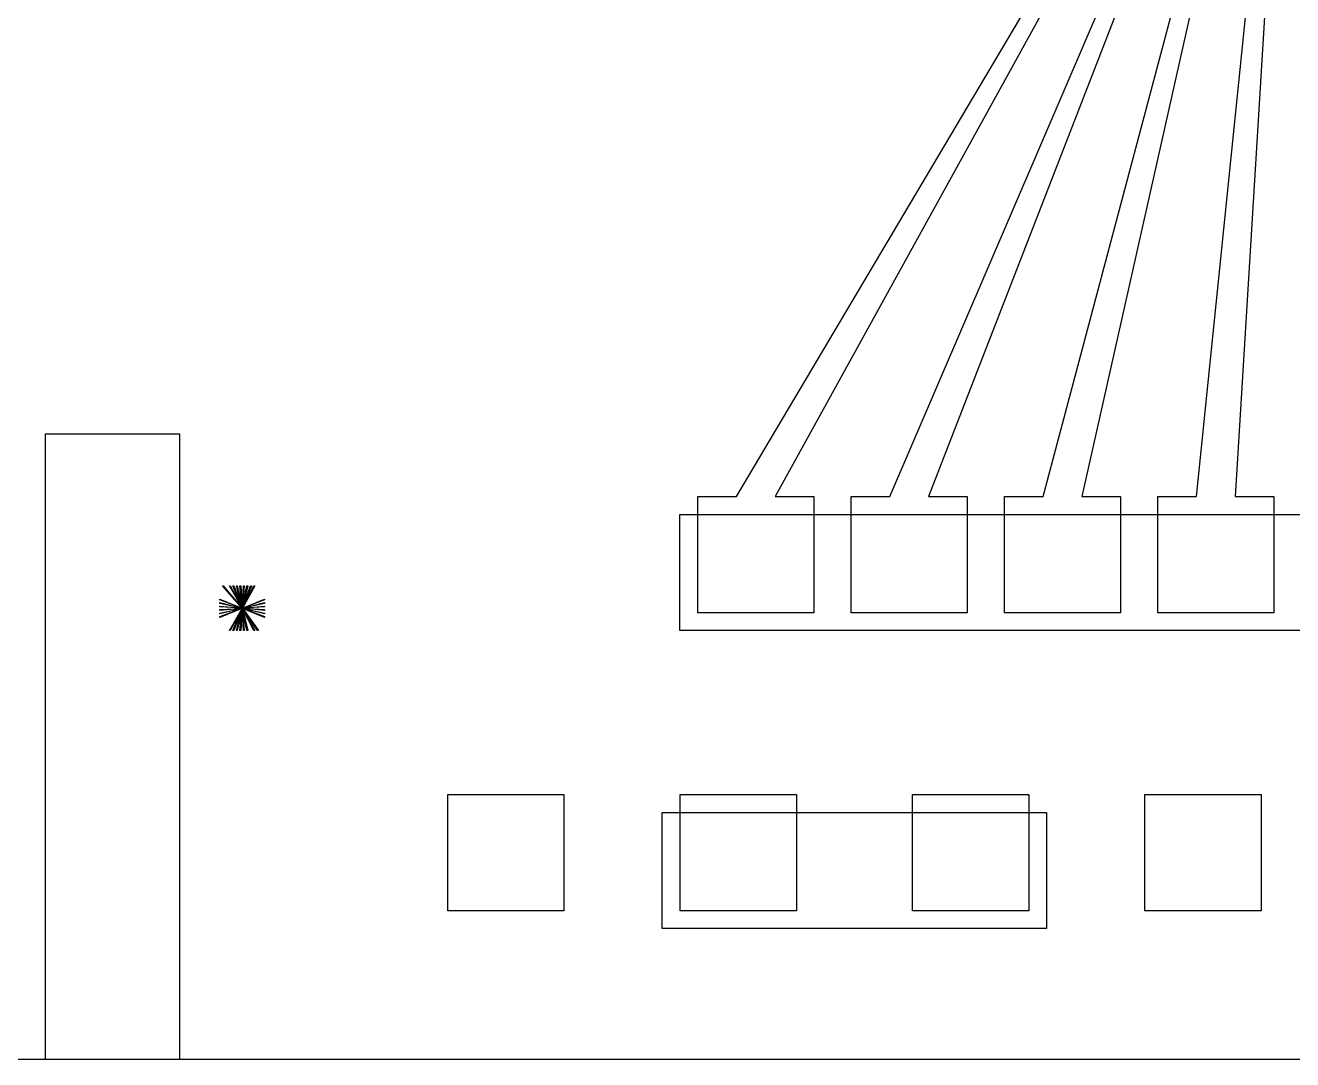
# Model space of a CAD drawing. Extents: x 0 to 6000, y 0 to 6000.
# Drawn here: x 2902 to 4320, y 0 to 1157 of the extents above; entities that cross this region are included whole.
import ezdxf

# ---------------------------------------------------------------- set-up
doc = ezdxf.new("R2010")
doc.units = 0
doc.header["$MEASUREMENT"] = 0
for name, color, linetype in [('L0D0', 1, 'CONTINUOUS'), ('L11D0', 2, 'CONTINUOUS'), ('L17D0', 4, 'CONTINUOUS'), ('L1D0', 6, 'CONTINUOUS'), ('L2D0', 9, 'CONTINUOUS'), ('L3D0', 5, 'CONTINUOUS'), ('L6D0', 8, 'CONTINUOUS'), ('L7D0', 3, 'CONTINUOUS'), ('L8D0', 7, 'CONTINUOUS')]:
    doc.layers.add(name, color=color, linetype=linetype)

msp = doc.modelspace()

# ---------------------------------------------------------------- linework, layer by layer
at = {"layer": 'L0D0'}
msp.add_lwpolyline([(0, 0), (0, 6000), (6000, 6000), (6000, 0)], close=True, dxfattribs=at)
at = {"layer": 'L11D0'}
for points in [[(3144.995, 504.99), (3144.992, 504.991), (3144.99, 504.991), (3144.987, 504.991), (3144.984, 504.992), (3144.982, 504.993), (3144.979, 504.994), (3144.977, 504.995), (3144.975, 504.996), (3144.972, 504.997), (3144.97, 504.998), (3144.968, 504.999), (3144.966, 505.001), (3144.963, 505.002), (3144.961, 505.004), (3144.959, 505.006), (3144.958, 505.008), (3144.956, 505.009), (3144.954, 505.011), (3144.952, 505.013), (3144.951, 505.016), (3144.949, 505.018), (3144.948, 505.02), (3144.947, 505.022), (3144.946, 505.025), (3144.945, 505.027), (3144.944, 505.029), (3144.943, 505.032), (3144.942, 505.034), (3144.941, 505.037), (3144.941, 505.04), (3144.941, 505.042), (3144.94, 505.045), (3144.94, 505.047), (3144.94, 505.05), (3144.94, 505.053), (3144.94, 505.055), (3144.941, 505.058), (3144.941, 505.06), (3144.941, 505.063), (3144.942, 505.066), (3144.943, 505.068), (3144.944, 505.071), (3144.945, 505.073), (3144.946, 505.075), (3144.947, 505.078), (3144.948, 505.08), (3144.949, 505.082), (3144.951, 505.084), (3144.952, 505.087), (3144.954, 505.089), (3144.956, 505.091), (3144.958, 505.092), (3144.959, 505.094), (3144.961, 505.096), (3144.963, 505.098), (3144.966, 505.099), (3144.968, 505.101), (3144.97, 505.102), (3144.972, 505.103), (3144.975, 505.104), (3144.977, 505.105), (3144.979, 505.106), (3144.98, 505.107), (3144.98, 505.305), (3130.769, 530), (3131.769, 530), (3145.02, 505.33), (3145.02, 505.107), (3145.021, 505.106), (3145.023, 505.105), (3145.025, 505.104), (3145.028, 505.103), (3145.03, 505.102), (3145.032, 505.101), (3145.034, 505.099), (3145.037, 505.098), (3145.039, 505.096), (3145.041, 505.094), (3145.042, 505.092), (3145.044, 505.091), (3145.046, 505.089), (3145.048, 505.087), (3145.049, 505.084), (3145.051, 505.082), (3145.052, 505.08), (3145.053, 505.078), (3145.054, 505.075), (3145.055, 505.073), (3145.056, 505.071), (3145.057, 505.068), (3145.058, 505.066), (3145.059, 505.063), (3145.059, 505.06), (3145.059, 505.058), (3145.06, 505.055), (3145.06, 505.053), (3145.06, 505.05), (3145.06, 505.047), (3145.06, 505.045), (3145.059, 505.042), (3145.059, 505.04), (3145.059, 505.037), (3145.058, 505.034), (3145.057, 505.032), (3145.056, 505.029), (3145.055, 505.027), (3145.054, 505.025), (3145.053, 505.022), (3145.052, 505.02), (3145.051, 505.018), (3145.049, 505.016), (3145.048, 505.013), (3145.046, 505.011), (3145.044, 505.009), (3145.042, 505.008), (3145.041, 505.006), (3145.039, 505.004), (3145.037, 505.002), (3145.034, 505.001), (3145.032, 504.999), (3145.03, 504.998), (3145.028, 504.997), (3145.025, 504.996), (3145.023, 504.995), (3145.021, 504.994), (3145.018, 504.993), (3145.016, 504.992), (3145.013, 504.991), (3145.01, 504.991), (3145.008, 504.991), (3145.005, 504.99), (3145.003, 504.99), (3145, 504.99), (3144.997, 504.99)], [(3145.165, 504.99), (3145.162, 504.991), (3145.16, 504.991), (3145.157, 504.991), (3145.154, 504.992), (3145.152, 504.993), (3145.149, 504.994), (3145.147, 504.995), (3145.145, 504.996), (3145.142, 504.997), (3145.14, 504.998), (3145.138, 504.999), (3145.136, 505.001), (3145.133, 505.002), (3145.131, 505.004), (3145.129, 505.006), (3145.128, 505.008), (3145.126, 505.009), (3145.124, 505.011), (3145.122, 505.013), (3145.121, 505.016), (3145.119, 505.018), (3145.118, 505.02), (3145.117, 505.022), (3145.116, 505.025), (3145.115, 505.027), (3145.114, 505.029), (3145.113, 505.032), (3145.112, 505.034), (3145.111, 505.037), (3145.111, 505.04), (3145.111, 505.042), (3145.11, 505.045), (3145.11, 505.047), (3145.11, 505.05), (3145.11, 505.053), (3145.11, 505.055), (3145.111, 505.058), (3145.111, 505.06), (3145.111, 505.063), (3145.112, 505.066), (3145.113, 505.068), (3145.114, 505.071), (3145.115, 505.073), (3145.116, 505.075), (3145.117, 505.078), (3145.118, 505.08), (3145.119, 505.082), (3145.121, 505.084), (3145.122, 505.087), (3145.124, 505.089), (3145.126, 505.091), (3145.128, 505.092), (3145.129, 505.094), (3145.131, 505.096), (3145.133, 505.098), (3145.136, 505.099), (3145.138, 505.101), (3145.14, 505.102), (3145.142, 505.103), (3145.145, 505.104), (3145.147, 505.105), (3145.149, 505.106), (3145.15, 505.107), (3145.15, 505.381), (3138.615, 530), (3139.615, 530), (3145.19, 505.396), (3145.19, 505.107), (3145.191, 505.106), (3145.193, 505.105), (3145.195, 505.104), (3145.198, 505.103), (3145.2, 505.102), (3145.202, 505.101), (3145.204, 505.099), (3145.207, 505.098), (3145.209, 505.096), (3145.211, 505.094), (3145.212, 505.092), (3145.214, 505.091), (3145.216, 505.089), (3145.218, 505.087), (3145.219, 505.084), (3145.221, 505.082), (3145.222, 505.08), (3145.223, 505.078), (3145.224, 505.075), (3145.225, 505.073), (3145.226, 505.071), (3145.227, 505.068), (3145.228, 505.066), (3145.229, 505.063), (3145.229, 505.06), (3145.229, 505.058), (3145.23, 505.055), (3145.23, 505.053), (3145.23, 505.05), (3145.23, 505.047), (3145.23, 505.045), (3145.229, 505.042), (3145.229, 505.04), (3145.229, 505.037), (3145.228, 505.034), (3145.227, 505.032), (3145.226, 505.029), (3145.225, 505.027), (3145.224, 505.025), (3145.223, 505.022), (3145.222, 505.02), (3145.221, 505.018), (3145.219, 505.016), (3145.218, 505.013), (3145.216, 505.011), (3145.214, 505.009), (3145.212, 505.008), (3145.211, 505.006), (3145.209, 505.004), (3145.207, 505.002), (3145.204, 505.001), (3145.202, 504.999), (3145.2, 504.998), (3145.198, 504.997), (3145.195, 504.996), (3145.193, 504.995), (3145.191, 504.994), (3145.188, 504.993), (3145.186, 504.992), (3145.183, 504.991), (3145.18, 504.991), (3145.178, 504.991), (3145.175, 504.99), (3145.173, 504.99), (3145.17, 504.99), (3145.167, 504.99)], [(3145.335, 504.99), (3145.332, 504.991), (3145.33, 504.991), (3145.327, 504.991), (3145.324, 504.992), (3145.322, 504.993), (3145.319, 504.994), (3145.317, 504.995), (3145.315, 504.996), (3145.312, 504.997), (3145.31, 504.998), (3145.308, 504.999), (3145.306, 505.001), (3145.303, 505.002), (3145.301, 505.004), (3145.299, 505.006), (3145.298, 505.008), (3145.296, 505.009), (3145.294, 505.011), (3145.292, 505.013), (3145.291, 505.016), (3145.289, 505.018), (3145.288, 505.02), (3145.287, 505.022), (3145.286, 505.025), (3145.285, 505.027), (3145.284, 505.029), (3145.283, 505.032), (3145.282, 505.034), (3145.281, 505.037), (3145.281, 505.04), (3145.281, 505.042), (3145.28, 505.045), (3145.28, 505.047), (3145.28, 505.05), (3145.28, 505.053), (3145.28, 505.055), (3145.281, 505.058), (3145.281, 505.06), (3145.281, 505.063), (3145.282, 505.066), (3145.283, 505.068), (3145.284, 505.071), (3145.285, 505.073), (3145.286, 505.075), (3145.287, 505.078), (3145.288, 505.08), (3145.289, 505.082), (3145.291, 505.084), (3145.292, 505.087), (3145.294, 505.089), (3145.296, 505.091), (3145.298, 505.092), (3145.299, 505.094), (3145.301, 505.096), (3145.303, 505.098), (3145.306, 505.099), (3145.308, 505.101), (3145.31, 505.102), (3145.312, 505.103), (3145.315, 505.104), (3145.317, 505.105), (3145.319, 505.106), (3145.32, 505.107), (3145.32, 505.33), (3154.308, 530), (3155.308, 530), (3145.36, 505.305), (3145.36, 505.107), (3145.361, 505.106), (3145.363, 505.105), (3145.365, 505.104), (3145.368, 505.103), (3145.37, 505.102), (3145.372, 505.101), (3145.374, 505.099), (3145.377, 505.098), (3145.379, 505.096), (3145.381, 505.094), (3145.382, 505.092), (3145.384, 505.091), (3145.386, 505.089), (3145.388, 505.087), (3145.389, 505.084), (3145.391, 505.082), (3145.392, 505.08), (3145.393, 505.078), (3145.394, 505.075), (3145.395, 505.073), (3145.396, 505.071), (3145.397, 505.068), (3145.398, 505.066), (3145.399, 505.063), (3145.399, 505.06), (3145.399, 505.058), (3145.4, 505.055), (3145.4, 505.053), (3145.4, 505.05), (3145.4, 505.047), (3145.4, 505.045), (3145.399, 505.042), (3145.399, 505.04), (3145.399, 505.037), (3145.398, 505.034), (3145.397, 505.032), (3145.396, 505.029), (3145.395, 505.027), (3145.394, 505.025), (3145.393, 505.022), (3145.392, 505.02), (3145.391, 505.018), (3145.389, 505.016), (3145.388, 505.013), (3145.386, 505.011), (3145.384, 505.009), (3145.382, 505.008), (3145.381, 505.006), (3145.379, 505.004), (3145.377, 505.002), (3145.374, 505.001), (3145.372, 504.999), (3145.37, 504.998), (3145.368, 504.997), (3145.365, 504.996), (3145.363, 504.995), (3145.361, 504.994), (3145.358, 504.993), (3145.356, 504.992), (3145.353, 504.991), (3145.35, 504.991), (3145.348, 504.991), (3145.345, 504.99), (3145.343, 504.99), (3145.34, 504.99), (3145.337, 504.99)], [(3120, 502.538), (3120, 503.538), (3144.525, 504.9), (3144.742, 504.9), (3144.743, 504.903), (3144.744, 504.907), (3144.745, 504.911), (3144.747, 504.914), (3144.748, 504.918), (3144.75, 504.922), (3144.752, 504.925), (3144.754, 504.928), (3144.756, 504.932), (3144.759, 504.935), (3144.761, 504.938), (3144.764, 504.941), (3144.766, 504.944), (3144.769, 504.946), (3144.772, 504.949), (3144.775, 504.951), (3144.778, 504.954), (3144.782, 504.956), (3144.785, 504.958), (3144.788, 504.96), (3144.792, 504.962), (3144.796, 504.963), (3144.799, 504.965), (3144.803, 504.966), (3144.807, 504.967), (3144.811, 504.968), (3144.814, 504.969), (3144.818, 504.969), (3144.822, 504.97), (3144.826, 504.97), (3144.83, 504.97), (3144.834, 504.97), (3144.838, 504.97), (3144.842, 504.969), (3144.846, 504.969), (3144.849, 504.968), (3144.853, 504.967), (3144.857, 504.966), (3144.861, 504.965), (3144.864, 504.963), (3144.868, 504.962), (3144.872, 504.96), (3144.875, 504.958), (3144.878, 504.956), (3144.882, 504.954), (3144.885, 504.951), (3144.888, 504.949), (3144.891, 504.946), (3144.894, 504.944), (3144.896, 504.941), (3144.899, 504.938), (3144.901, 504.935), (3144.904, 504.932), (3144.906, 504.928), (3144.908, 504.925), (3144.91, 504.922), (3144.912, 504.918), (3144.913, 504.914), (3144.915, 504.911), (3144.916, 504.907), (3144.917, 504.903), (3144.918, 504.899), (3144.919, 504.896), (3144.919, 504.892), (3144.92, 504.888), (3144.92, 504.884), (3144.92, 504.88), (3144.92, 504.876), (3144.92, 504.872), (3144.919, 504.868), (3144.919, 504.864), (3144.918, 504.861), (3144.917, 504.857), (3144.916, 504.853), (3144.915, 504.849), (3144.913, 504.846), (3144.912, 504.842), (3144.91, 504.838), (3144.908, 504.835), (3144.906, 504.832), (3144.904, 504.828), (3144.901, 504.825), (3144.899, 504.822), (3144.896, 504.819), (3144.894, 504.816), (3144.891, 504.814), (3144.888, 504.811), (3144.885, 504.809), (3144.882, 504.806), (3144.878, 504.804), (3144.875, 504.802), (3144.872, 504.8), (3144.868, 504.798), (3144.864, 504.797), (3144.861, 504.795), (3144.857, 504.794), (3144.853, 504.793), (3144.849, 504.792), (3144.846, 504.791), (3144.842, 504.791), (3144.838, 504.79), (3144.834, 504.79), (3144.83, 504.79), (3144.826, 504.79), (3144.822, 504.79), (3144.818, 504.791), (3144.814, 504.791), (3144.811, 504.792), (3144.807, 504.793), (3144.803, 504.794), (3144.799, 504.795), (3144.796, 504.797), (3144.792, 504.798), (3144.788, 504.8), (3144.785, 504.802), (3144.782, 504.804), (3144.778, 504.806), (3144.775, 504.809), (3144.772, 504.811), (3144.769, 504.814), (3144.766, 504.816), (3144.764, 504.819), (3144.761, 504.822), (3144.759, 504.825), (3144.756, 504.828), (3144.754, 504.832), (3144.752, 504.835), (3144.75, 504.838), (3144.748, 504.842), (3144.747, 504.846), (3144.745, 504.849), (3144.744, 504.853), (3144.743, 504.857), (3144.742, 504.86), (3144.55, 504.86)], [(3134.692, 480), (3144.98, 504.625), (3144.98, 504.823), (3144.979, 504.824), (3144.977, 504.825), (3144.975, 504.826), (3144.972, 504.827), (3144.97, 504.828), (3144.968, 504.829), (3144.966, 504.831), (3144.963, 504.832), (3144.961, 504.834), (3144.959, 504.836), (3144.958, 504.838), (3144.956, 504.839), (3144.954, 504.841), (3144.952, 504.843), (3144.951, 504.846), (3144.949, 504.848), (3144.948, 504.85), (3144.947, 504.852), (3144.946, 504.855), (3144.945, 504.857), (3144.944, 504.859), (3144.943, 504.862), (3144.942, 504.864), (3144.941, 504.867), (3144.941, 504.87), (3144.941, 504.872), (3144.94, 504.875), (3144.94, 504.877), (3144.94, 504.88), (3144.94, 504.883), (3144.94, 504.885), (3144.941, 504.888), (3144.941, 504.89), (3144.941, 504.893), (3144.942, 504.896), (3144.943, 504.898), (3144.944, 504.901), (3144.945, 504.903), (3144.946, 504.905), (3144.947, 504.908), (3144.948, 504.91), (3144.949, 504.912), (3144.951, 504.914), (3144.952, 504.917), (3144.954, 504.919), (3144.956, 504.921), (3144.958, 504.922), (3144.959, 504.924), (3144.961, 504.926), (3144.963, 504.928), (3144.966, 504.929), (3144.968, 504.931), (3144.97, 504.932), (3144.972, 504.933), (3144.975, 504.934), (3144.977, 504.935), (3144.979, 504.936), (3144.982, 504.937), (3144.984, 504.938), (3144.987, 504.939), (3144.99, 504.939), (3144.992, 504.939), (3144.995, 504.94), (3144.997, 504.94), (3145, 504.94), (3145.003, 504.94), (3145.005, 504.94), (3145.008, 504.939), (3145.01, 504.939), (3145.013, 504.939), (3145.016, 504.938), (3145.018, 504.937), (3145.021, 504.936), (3145.023, 504.935), (3145.025, 504.934), (3145.028, 504.933), (3145.03, 504.932), (3145.032, 504.931), (3145.034, 504.929), (3145.037, 504.928), (3145.039, 504.926), (3145.041, 504.924), (3145.042, 504.922), (3145.044, 504.921), (3145.046, 504.919), (3145.048, 504.917), (3145.049, 504.914), (3145.051, 504.912), (3145.052, 504.91), (3145.053, 504.908), (3145.054, 504.905), (3145.055, 504.903), (3145.056, 504.901), (3145.057, 504.898), (3145.058, 504.896), (3145.059, 504.893), (3145.059, 504.89), (3145.059, 504.888), (3145.06, 504.885), (3145.06, 504.883), (3145.06, 504.88), (3145.06, 504.877), (3145.06, 504.875), (3145.059, 504.872), (3145.059, 504.87), (3145.059, 504.867), (3145.058, 504.864), (3145.057, 504.862), (3145.056, 504.859), (3145.055, 504.857), (3145.054, 504.855), (3145.053, 504.852), (3145.052, 504.85), (3145.051, 504.848), (3145.049, 504.846), (3145.048, 504.843), (3145.046, 504.841), (3145.044, 504.839), (3145.042, 504.838), (3145.041, 504.836), (3145.039, 504.834), (3145.037, 504.832), (3145.034, 504.831), (3145.032, 504.829), (3145.03, 504.828), (3145.028, 504.827), (3145.025, 504.826), (3145.023, 504.825), (3145.021, 504.824), (3145.02, 504.823), (3145.02, 504.6), (3135.692, 480)], [(3146.462, 480), (3145.15, 504.535), (3145.15, 504.823), (3145.149, 504.824), (3145.147, 504.825), (3145.145, 504.826), (3145.142, 504.827), (3145.14, 504.828), (3145.138, 504.829), (3145.136, 504.831), (3145.133, 504.832), (3145.131, 504.834), (3145.129, 504.836), (3145.128, 504.838), (3145.126, 504.839), (3145.124, 504.841), (3145.122, 504.843), (3145.121, 504.846), (3145.119, 504.848), (3145.118, 504.85), (3145.117, 504.852), (3145.116, 504.855), (3145.115, 504.857), (3145.114, 504.859), (3145.113, 504.862), (3145.112, 504.864), (3145.111, 504.867), (3145.111, 504.87), (3145.111, 504.872), (3145.11, 504.875), (3145.11, 504.877), (3145.11, 504.88), (3145.11, 504.883), (3145.11, 504.885), (3145.111, 504.888), (3145.111, 504.89), (3145.111, 504.893), (3145.112, 504.896), (3145.113, 504.898), (3145.114, 504.901), (3145.115, 504.903), (3145.116, 504.905), (3145.117, 504.908), (3145.118, 504.91), (3145.119, 504.912), (3145.121, 504.914), (3145.122, 504.917), (3145.124, 504.919), (3145.126, 504.921), (3145.128, 504.922), (3145.129, 504.924), (3145.131, 504.926), (3145.133, 504.928), (3145.136, 504.929), (3145.138, 504.931), (3145.14, 504.932), (3145.142, 504.933), (3145.145, 504.934), (3145.147, 504.935), (3145.149, 504.936), (3145.152, 504.937), (3145.154, 504.938), (3145.157, 504.939), (3145.16, 504.939), (3145.162, 504.939), (3145.165, 504.94), (3145.167, 504.94), (3145.17, 504.94), (3145.173, 504.94), (3145.175, 504.94), (3145.178, 504.939), (3145.18, 504.939), (3145.183, 504.939), (3145.186, 504.938), (3145.188, 504.937), (3145.191, 504.936), (3145.193, 504.935), (3145.195, 504.934), (3145.198, 504.933), (3145.2, 504.932), (3145.202, 504.931), (3145.204, 504.929), (3145.207, 504.928), (3145.209, 504.926), (3145.211, 504.924), (3145.212, 504.922), (3145.214, 504.921), (3145.216, 504.919), (3145.218, 504.917), (3145.219, 504.914), (3145.221, 504.912), (3145.222, 504.91), (3145.223, 504.908), (3145.224, 504.905), (3145.225, 504.903), (3145.226, 504.901), (3145.227, 504.898), (3145.228, 504.896), (3145.229, 504.893), (3145.229, 504.89), (3145.229, 504.888), (3145.23, 504.885), (3145.23, 504.883), (3145.23, 504.88), (3145.23, 504.877), (3145.23, 504.875), (3145.229, 504.872), (3145.229, 504.87), (3145.229, 504.867), (3145.228, 504.864), (3145.227, 504.862), (3145.226, 504.859), (3145.225, 504.857), (3145.224, 504.855), (3145.223, 504.852), (3145.222, 504.85), (3145.221, 504.848), (3145.219, 504.846), (3145.218, 504.843), (3145.216, 504.841), (3145.214, 504.839), (3145.212, 504.838), (3145.211, 504.836), (3145.209, 504.834), (3145.207, 504.832), (3145.204, 504.831), (3145.202, 504.829), (3145.2, 504.828), (3145.198, 504.827), (3145.195, 504.826), (3145.193, 504.825), (3145.191, 504.824), (3145.19, 504.823), (3145.19, 504.55), (3147.462, 480)], [(3158.231, 480), (3145.32, 504.6), (3145.32, 504.823), (3145.319, 504.824), (3145.317, 504.825), (3145.315, 504.826), (3145.312, 504.827), (3145.31, 504.828), (3145.308, 504.829), (3145.306, 504.831), (3145.303, 504.832), (3145.301, 504.834), (3145.299, 504.836), (3145.298, 504.838), (3145.296, 504.839), (3145.294, 504.841), (3145.292, 504.843), (3145.291, 504.846), (3145.289, 504.848), (3145.288, 504.85), (3145.287, 504.852), (3145.286, 504.855), (3145.285, 504.857), (3145.284, 504.859), (3145.283, 504.862), (3145.282, 504.864), (3145.281, 504.867), (3145.281, 504.87), (3145.281, 504.872), (3145.28, 504.875), (3145.28, 504.877), (3145.28, 504.88), (3145.28, 504.883), (3145.28, 504.885), (3145.281, 504.888), (3145.281, 504.89), (3145.281, 504.893), (3145.282, 504.896), (3145.283, 504.898), (3145.284, 504.901), (3145.285, 504.903), (3145.286, 504.905), (3145.287, 504.908), (3145.288, 504.91), (3145.289, 504.912), (3145.291, 504.914), (3145.292, 504.917), (3145.294, 504.919), (3145.296, 504.921), (3145.298, 504.922), (3145.299, 504.924), (3145.301, 504.926), (3145.303, 504.928), (3145.306, 504.929), (3145.308, 504.931), (3145.31, 504.932), (3145.312, 504.933), (3145.315, 504.934), (3145.317, 504.935), (3145.319, 504.936), (3145.322, 504.937), (3145.324, 504.938), (3145.327, 504.939), (3145.33, 504.939), (3145.332, 504.939), (3145.335, 504.94), (3145.337, 504.94), (3145.34, 504.94), (3145.343, 504.94), (3145.345, 504.94), (3145.348, 504.939), (3145.35, 504.939), (3145.353, 504.939), (3145.356, 504.938), (3145.358, 504.937), (3145.361, 504.936), (3145.363, 504.935), (3145.365, 504.934), (3145.368, 504.933), (3145.37, 504.932), (3145.372, 504.931), (3145.374, 504.929), (3145.377, 504.928), (3145.379, 504.926), (3145.381, 504.924), (3145.382, 504.922), (3145.384, 504.921), (3145.386, 504.919), (3145.388, 504.917), (3145.389, 504.914), (3145.391, 504.912), (3145.392, 504.91), (3145.393, 504.908), (3145.394, 504.905), (3145.395, 504.903), (3145.396, 504.901), (3145.397, 504.898), (3145.398, 504.896), (3145.399, 504.893), (3145.399, 504.89), (3145.399, 504.888), (3145.4, 504.885), (3145.4, 504.883), (3145.4, 504.88), (3145.4, 504.877), (3145.4, 504.875), (3145.399, 504.872), (3145.399, 504.87), (3145.399, 504.867), (3145.398, 504.864), (3145.397, 504.862), (3145.396, 504.859), (3145.395, 504.857), (3145.394, 504.855), (3145.393, 504.852), (3145.392, 504.85), (3145.391, 504.848), (3145.389, 504.846), (3145.388, 504.843), (3145.386, 504.841), (3145.384, 504.839), (3145.382, 504.838), (3145.381, 504.836), (3145.379, 504.834), (3145.377, 504.832), (3145.374, 504.831), (3145.372, 504.829), (3145.37, 504.828), (3145.368, 504.827), (3145.365, 504.826), (3145.363, 504.825), (3145.361, 504.824), (3145.36, 504.823), (3145.36, 504.625), (3159.231, 480)], [(3145.502, 504.96), (3145.498, 504.961), (3145.494, 504.961), (3145.491, 504.962), (3145.487, 504.963), (3145.483, 504.964), (3145.479, 504.965), (3145.476, 504.967), (3145.472, 504.968), (3145.468, 504.97), (3145.465, 504.972), (3145.462, 504.974), (3145.458, 504.976), (3145.455, 504.979), (3145.452, 504.981), (3145.449, 504.984), (3145.446, 504.986), (3145.444, 504.989), (3145.441, 504.992), (3145.439, 504.995), (3145.436, 504.998), (3145.434, 505.002), (3145.432, 505.005), (3145.43, 505.008), (3145.428, 505.012), (3145.427, 505.016), (3145.425, 505.019), (3145.424, 505.023), (3145.423, 505.027), (3145.422, 505.031), (3145.421, 505.034), (3145.421, 505.038), (3145.42, 505.042), (3145.42, 505.046), (3145.42, 505.05), (3145.42, 505.054), (3145.42, 505.058), (3145.421, 505.062), (3145.421, 505.066), (3145.422, 505.069), (3145.423, 505.073), (3145.424, 505.077), (3145.425, 505.081), (3145.427, 505.084), (3145.428, 505.088), (3145.43, 505.092), (3145.432, 505.095), (3145.434, 505.098), (3145.436, 505.102), (3145.439, 505.105), (3145.441, 505.108), (3145.444, 505.111), (3145.446, 505.114), (3145.449, 505.116), (3145.452, 505.119), (3145.455, 505.121), (3145.458, 505.124), (3145.462, 505.126), (3145.465, 505.128), (3145.468, 505.13), (3145.472, 505.132), (3145.476, 505.133), (3145.479, 505.135), (3145.483, 505.136), (3145.487, 505.137), (3145.491, 505.138), (3145.494, 505.139), (3145.498, 505.139), (3145.502, 505.14), (3145.506, 505.14), (3145.51, 505.14), (3145.514, 505.14), (3145.518, 505.14), (3145.522, 505.139), (3145.526, 505.139), (3145.529, 505.138), (3145.533, 505.137), (3145.537, 505.136), (3145.541, 505.135), (3145.544, 505.133), (3145.548, 505.132), (3145.552, 505.13), (3145.555, 505.128), (3145.558, 505.126), (3145.562, 505.124), (3145.565, 505.121), (3145.568, 505.119), (3145.571, 505.116), (3145.574, 505.114), (3145.576, 505.111), (3145.579, 505.108), (3145.581, 505.105), (3145.584, 505.102), (3145.586, 505.098), (3145.588, 505.095), (3145.59, 505.092), (3145.592, 505.088), (3145.593, 505.084), (3145.595, 505.081), (3145.596, 505.077), (3145.597, 505.073), (3145.598, 505.07), (3145.79, 505.07), (3170, 507.462), (3170, 506.462), (3145.815, 505.03), (3145.598, 505.03), (3145.597, 505.027), (3145.596, 505.023), (3145.595, 505.019), (3145.593, 505.016), (3145.592, 505.012), (3145.59, 505.008), (3145.588, 505.005), (3145.586, 505.002), (3145.584, 504.998), (3145.581, 504.995), (3145.579, 504.992), (3145.576, 504.989), (3145.574, 504.986), (3145.571, 504.984), (3145.568, 504.981), (3145.565, 504.979), (3145.562, 504.976), (3145.558, 504.974), (3145.555, 504.972), (3145.552, 504.97), (3145.548, 504.968), (3145.544, 504.967), (3145.541, 504.965), (3145.537, 504.964), (3145.533, 504.963), (3145.529, 504.962), (3145.526, 504.961), (3145.522, 504.961), (3145.518, 504.96), (3145.514, 504.96), (3145.51, 504.96), (3145.506, 504.96)]]:
    msp.add_lwpolyline(points, close=True, dxfattribs=at)
at = {"layer": 'L17D0'}
for points in [[(3144.97, 505.132), (3144.97, 505.232), (3145.21, 505.232), (3145.21, 505.44), (3146.462, 530), (3147.462, 530), (3145.25, 505.415), (3145.25, 505.232), (3145.37, 505.232), (3145.37, 505.132)], [(3144.675, 504.84), (3144.64, 504.92), (3120, 506.462), (3120, 507.462), (3144.71, 504.945), (3144.71, 504.84)], [(3142.538, 480), (3145.09, 504.515), (3145.09, 504.7), (3144.97, 504.7), (3144.97, 504.8), (3145.37, 504.8), (3145.37, 504.7), (3145.13, 504.7), (3145.13, 504.49), (3143.538, 480)], [(3170, 502.538), (3145.595, 504.985), (3145.595, 505.09), (3145.63, 505.09), (3145.665, 505.01), (3170, 503.538)]]:
    msp.add_lwpolyline(points, close=True, dxfattribs=at)
at = {"layer": 'L1D0'}
msp.add_lwpolyline([(2925, 0), (2925, 700), (3075, 700), (3075, 0)], close=True, dxfattribs=at)
at = {"layer": 'L2D0'}
for points in [[(3634.615, 480), (3634.615, 610), (5005.385, 610), (5005.385, 480)], [(3615, 146.667), (3615, 276.667), (4045, 276.667), (4045, 146.667)]]:
    msp.add_lwpolyline(points, close=True, dxfattribs=at)
at = {"layer": 'L3D0'}
for points in [[(3144.81, 504.99), (3120, 514.308), (3120, 515.308), (3144.85, 505.03), (3144.85, 504.99)], [(3145.49, 505.16), (3145.49, 505.2), (3170, 515.308), (3170, 514.308), (3145.53, 505.16)], [(3120, 494.692), (3120, 495.692), (3144.81, 504.77), (3144.85, 504.77), (3144.85, 504.73)], [(3170, 494.692), (3145.49, 504.9), (3145.49, 504.94), (3145.53, 504.94), (3170, 495.692)]]:
    msp.add_lwpolyline(points, close=True, dxfattribs=at)
at = {"layer": 'L6D0'}
for points in [[(3375, 166.667), (3375, 296.667), (3505, 296.667), (3505, 166.667)], [(4155, 166.667), (4155, 296.667), (4285, 296.667), (4285, 166.667)]]:
    msp.add_lwpolyline(points, close=True, dxfattribs=at)
at = {"layer": 'L7D0'}
for points in [[(3654.615, 500), (3654.615, 630), (3697.949, 630), (4305.769, 1655.12), (4319.91, 1679.86), (4319.91, 1680.04), (4319.95, 1680.04), (4319.95, 1679.835), (4306.769, 1655.12), (3741.282, 630), (3784.615, 630), (3784.615, 500)], [(3997.692, 500), (3997.692, 630), (4041.026, 630), (4313.615, 1655.12), (4320.068, 1679.755), (4320.068, 1679.982), (4320.05, 1679.982), (4320.05, 1680.018), (4320.068, 1680.018), (4320.068, 1680.035), (4320.102, 1680.035), (4320.102, 1680.018), (4320.12, 1680.018), (4320.12, 1679.982), (4320.102, 1679.982), (4320.102, 1679.73), (4314.615, 1655.12), (4084.359, 630), (4127.692, 630), (4127.692, 500)], [(4169.231, 500), (4169.231, 630), (4212.564, 630), (4317.538, 1655.12), (4317.803, 1655.72), (4318.203, 1655.72), (4318.538, 1655.12), (4255.897, 630), (4299.231, 630), (4299.231, 500)], [(3144.982, 504.93), (3144.982, 504.948), (3144.965, 504.948), (3144.965, 504.982), (3144.982, 504.982), (3144.982, 505), (3122.923, 530), (3123.923, 530), (3145.018, 505.025), (3145.018, 504.982), (3145.035, 504.982), (3145.035, 504.948), (3145.018, 504.948), (3145.018, 504.93)], [(3145.068, 505.015), (3145.068, 505.032), (3145.05, 505.032), (3145.05, 505.068), (3145.068, 505.068), (3145.068, 505.295), (3134.692, 530), (3135.692, 530), (3145.102, 505.32), (3145.102, 505.068), (3145.12, 505.068), (3145.12, 505.032), (3145.102, 505.032), (3145.102, 505.015)], [(3145.152, 504.93), (3145.152, 504.948), (3145.135, 504.948), (3145.135, 504.982), (3145.152, 504.982), (3145.152, 505.42), (3142.538, 530), (3143.538, 530), (3145.188, 505.445), (3145.188, 504.982), (3145.205, 504.982), (3145.205, 504.948), (3145.188, 504.948), (3145.188, 504.93)], [(3145.238, 505.015), (3145.238, 505.032), (3145.22, 505.032), (3145.22, 505.068), (3145.238, 505.068), (3145.238, 505.32), (3150.385, 530), (3151.385, 530), (3145.272, 505.295), (3145.272, 505.068), (3145.29, 505.068), (3145.29, 505.032), (3145.272, 505.032), (3145.272, 505.015)], [(3145.39, 505.01), (3145.39, 505.215), (3158.231, 530), (3159.231, 530), (3145.43, 505.19), (3145.43, 505.01)], [(3144.765, 504.96), (3120, 510.385), (3120, 511.385), (3144.79, 505), (3144.87, 505), (3144.87, 504.96)], [(3145.47, 505.13), (3145.47, 505.17), (3145.55, 505.17), (3170, 511.385), (3170, 510.385), (3145.575, 505.13)], [(3120, 498.615), (3120, 499.615), (3144.765, 504.8), (3144.87, 504.8), (3144.87, 504.76), (3144.79, 504.76)], [(3130.769, 480), (3144.91, 504.74), (3144.91, 504.92), (3144.95, 504.92), (3144.95, 504.715), (3131.769, 480)], [(3138.615, 480), (3145.068, 504.635), (3145.068, 504.862), (3145.05, 504.862), (3145.05, 504.898), (3145.068, 504.898), (3145.068, 504.915), (3145.102, 504.915), (3145.102, 504.898), (3145.12, 504.898), (3145.12, 504.862), (3145.102, 504.862), (3145.102, 504.61), (3139.615, 480)], [(3150.385, 480), (3145.238, 504.61), (3145.238, 504.862), (3145.22, 504.862), (3145.22, 504.898), (3145.238, 504.898), (3145.238, 504.915), (3145.272, 504.915), (3145.272, 504.898), (3145.29, 504.898), (3145.29, 504.862), (3145.272, 504.862), (3145.272, 504.635), (3151.385, 480)], [(3162.154, 480), (3145.322, 504.905), (3145.322, 504.948), (3145.305, 504.948), (3145.305, 504.982), (3145.322, 504.982), (3145.322, 505), (3145.358, 505), (3145.358, 504.982), (3145.375, 504.982), (3145.375, 504.948), (3145.358, 504.948), (3145.358, 504.93), (3163.154, 480)], [(3170, 498.615), (3145.55, 504.93), (3145.47, 504.93), (3145.47, 504.97), (3145.575, 504.97), (3170, 499.615)], [(3895, 166.667), (3895, 296.667), (4025, 296.667), (4025, 166.667)]]:
    msp.add_lwpolyline(points, close=True, dxfattribs=at)
at = {"layer": 'L8D0'}
for points in [[(3826.154, 500), (3826.154, 630), (3869.487, 630), (4309.692, 1655.12), (4310.097, 1655.72), (4310.497, 1655.72), (4310.692, 1655.12), (3912.821, 630), (3956.154, 630), (3956.154, 500)], [(3635, 166.667), (3635, 296.667), (3765, 296.667), (3765, 166.667)]]:
    msp.add_lwpolyline(points, close=True, dxfattribs=at)

doc.saveas('drawing.dxf')
